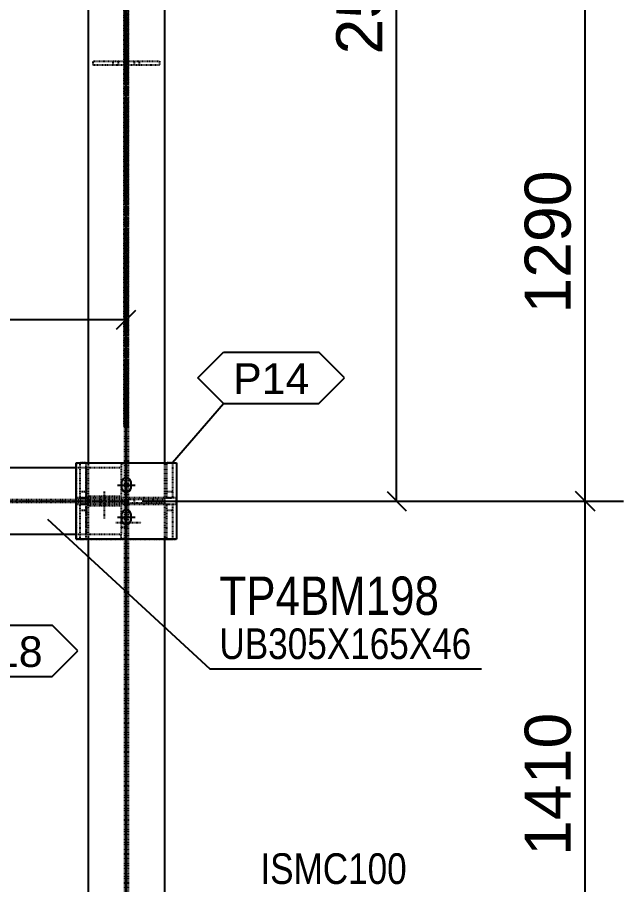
# Model space of a CAD drawing. Header units: millimetres. Extents: x 2102 to 21371, y 12217 to 26594.
# Drawn here: x 19861 to 21371, y 15776 to 17935 of the extents above; entities that cross this region are included whole.
import ezdxf

# ---------------------------------------------------------------- set-up
doc = ezdxf.new("R2010")
doc.units = ezdxf.units.MM
for name, pattern in [('CENTER', [12.7, 7.9375, -1.5875, 1.5875, -1.5875]), ('DXK_LINE_DOT2', [3.9198, 1.9599, -1.9599]), ('DXK_LINE_DOT5', [7.8785, 2.979, -0.9799, 0.9799, -0.9799, 0.9799, -0.9799])]:
    doc.linetypes.add(name, pattern=pattern)
for name, color, linetype in [('1', 7, 'Continuous'), ('2', 7, 'Continuous'), ('4', 7, 'Continuous'), ('6', 7, 'Continuous'), ('7', 7, 'Continuous'), ('8', 7, 'Continuous')]:
    doc.layers.add(name, color=color, linetype=linetype)
doc.styles.add('Arial', font='arial.ttf', dxfattribs={"height": 0.2})
doc.styles.add('Arial Narrow', font='ARIALN.TTF', dxfattribs={"height": 0.2})

# ---------------------------------------------------------------- blocks, each defined once
blk = doc.blocks.new('GridLine-116860372-154899 - 114867')
at = {"layer": '2', "color": 7, "linetype": 'DXK_LINE_DOT5'}
blk.add_line((23950.6, 10927.9), (23950.6, 14695.8), dxfattribs=at)
blk = doc.blocks.new('GridLine-116860372-116904 - 114867')
at = {"layer": '2', "color": 7, "linetype": 'DXK_LINE_DOT5'}
blk.add_line((23950.6, 12454.5), (23950.6, 27661.7), dxfattribs=at)
blk = doc.blocks.new('Part-116860372-114997 - 114867')
at = {"layer": '4', "linetype": 'Continuous'}
for points in [[(20200.6, 15578.3, -1), (20200.6, 15588.3, -1)], [(23950.6, 15578.3, -1), (23950.6, 15588.3, -1)]]:
    blk.add_hatch(color=4, dxfattribs=at).paths.add_polyline_path(points)
at = {"layer": '1', "color": 6, "linetype": 'DXK_LINE_DOT2'}
for p, q in [((20216.8, 15686.9), (20216.8, 15479.8)), ((20356.8, 15686.9), (20216.8, 15686.9)), ((20860.5, 15686.9), (20548, 15686.9)), ((22735.5, 15686.9), (22423, 15686.9)), ((23934.7, 15686.9), (23794.3, 15686.9)), ((23825.6, 15686.9), (23825.6, 15479.8)), ((23934.7, 15686.9), (23934.7, 15479.8)), ((20356.8, 15587.5), (20216.8, 15587.5)), ((20356.8, 15579.1), (20216.8, 15579.1)), ((23934.7, 15587.5), (20363.1, 15587.5)), ((23934.7, 15579.1), (20363.1, 15579.1)), ((20216.8, 15479.8), (20356.8, 15479.8)), ((20860.5, 15479.8), (20548, 15479.8)), ((22735.5, 15479.8), (22423, 15479.8)), ((23934.7, 15479.8), (23794.3, 15479.8))]:
    blk.add_line(p, q, dxfattribs=at)
at = {"layer": '2', "color": 2, "linetype": 'Continuous'}
for p, q in [((20548, 15686.9), (20356.8, 15686.9)), ((20363.1, 15686.9), (20363.1, 15479.8)), ((22423, 15686.9), (20860.5, 15686.9)), ((23794.3, 15686.9), (22735.5, 15686.9)), ((20363.1, 15587.5), (20356.8, 15587.5)), ((20363.1, 15579.1), (20356.8, 15579.1)), ((20363.1, 15479.8), (20356.8, 15479.8)), ((20548, 15479.8), (20363.1, 15479.8)), ((22423, 15479.8), (20860.5, 15479.8)), ((23794.3, 15479.8), (22735.5, 15479.8))]:
    blk.add_line(p, q, dxfattribs=at)
at = {"layer": '4', "color": 4, "linetype": 'CENTER'}
blk.add_line((20200.6, 15583.3), (23950.6, 15583.3), dxfattribs=at)
at = {"layer": '4', "color": 4, "linetype": 'Continuous'}
for centre in [(20200.6, 15583.3), (23950.6, 15583.3)]:
    blk.add_circle(centre, 5, dxfattribs=at)
blk = doc.blocks.new('Part-116860372-115005 - 114867')
at = {"layer": '1', "color": 6, "linetype": 'DXK_LINE_DOT2'}
for p, q in [((23944.7, 20971.6), (23944.7, 12953.3)), ((23956.4, 20971.6), (23956.4, 12953.3)), ((23831.8, 15702.1), (23831.8, 15464.6)), ((24069.3, 15702.1), (24069.3, 15464.6))]:
    blk.add_line(p, q, dxfattribs=at)
at = {"layer": '2', "color": 2, "linetype": 'Continuous'}
for p, q in [((23831.8, 18689.6), (23831.8, 15702.1)), ((24069.3, 18689.6), (24069.3, 15702.1)), ((23831.8, 15464.6), (23831.8, 13583.3)), ((24069.3, 15464.6), (24069.3, 12953.3))]:
    blk.add_line(p, q, dxfattribs=at)
at = {"layer": '4', "color": 4, "linetype": 'CENTER'}
blk.add_line((23950.6, 21320.8), (23950.6, 12570.8), dxfattribs=at)
blk = doc.blocks.new('Part-116860372-115418 - 114867')
at = {"layer": '1', "color": 6, "linetype": 'DXK_LINE_DOT2'}
for p, q in [((23832.2, 15569.1), (23832.2, 15579.1)), ((23934.7, 15579.1), (23944.7, 15579.1)), ((23934.7, 15569.1), (23832.2, 15569.1)), ((23934.7, 15466.6), (23934.7, 15479.8)), ((23944.7, 15466.6), (23934.7, 15466.6))]:
    blk.add_line(p, q, dxfattribs=at)
blk = doc.blocks.new('Bolt-116860372-115420 - 114867')
at = {"layer": '1', "color": 1, "linetype": 'DXK_LINE_DOT2'}
for p, q in [((23882.2, 15613.8), (23882.2, 15528.8)), ((23868.4, 15597.5), (23868.4, 15587.5)), ((23868.4, 15587.5), (23868.4, 15579.1)), ((23868.4, 15579.1), (23868.4, 15569.1)), ((23895.9, 15597.5), (23895.9, 15587.5)), ((23895.9, 15587.5), (23895.9, 15579.1)), ((23895.9, 15579.1), (23895.9, 15569.1))]:
    blk.add_line(p, q, dxfattribs=at)
blk = doc.blocks.new('Part-116860372-116657 - 114867')
at = {"layer": '1', "color": 6, "linetype": 'DXK_LINE_DOT2'}
for p, q in [((23805.6, 15702.1), (23805.6, 15593.3)), ((23825.6, 15702.1), (23805.6, 15702.1)), ((23825.6, 15593.3), (23825.6, 15702.1)), ((23825.6, 15612.1), (23805.6, 15612.1)), ((23805.6, 15593.3), (23825.6, 15593.3))]:
    blk.add_line(p, q, dxfattribs=at)
blk = doc.blocks.new('Part-116860372-116655 - 114867')
at = {"layer": '1', "color": 6, "linetype": 'DXK_LINE_DOT2'}
for p, q in [((24106.8, 15593.4), (23794.3, 15593.3)), ((23794.3, 15573.3), (23794.3, 15593.3)), ((24106.8, 15573.4), (23794.3, 15573.3)), ((24106.8, 15573.4), (24106.8, 15593.4))]:
    blk.add_line(p, q, dxfattribs=at)
blk = doc.blocks.new('Part-116860372-115419 - 114867')
at = {"layer": '1', "color": 6, "linetype": 'DXK_LINE_DOT2'}
for p, q in [((23944.7, 15700), (23934.7, 15700)), ((23934.7, 15700), (23934.7, 15686.9)), ((23934.7, 15597.5), (23832.2, 15597.5)), ((23832.2, 15597.5), (23832.2, 15587.5)), ((23934.7, 15587.5), (23944.7, 15587.5))]:
    blk.add_line(p, q, dxfattribs=at)
blk = doc.blocks.new('Bolt-116860372-115421 - 114867')
at = {"layer": '1', "color": 1, "linetype": 'DXK_LINE_DOT2'}
for p, q in [((23934.7, 15530.4), (23944.7, 15530.4)), ((23944.7, 15530.4), (23956.4, 15530.4)), ((23918.4, 15516.6), (23997.2, 15516.6)), ((23934.7, 15502.9), (23944.7, 15502.9)), ((23944.7, 15502.9), (23956.4, 15502.9))]:
    blk.add_line(p, q, dxfattribs=at)
blk = doc.blocks.new('Part-116860372-116656 - 114867')
at = {"layer": '2', "color": 2, "linetype": 'Continuous'}
for p, q in [((23794.3, 15464.6), (23794.3, 15702.1)), ((23794.3, 15702.1), (24106.8, 15702.1)), ((24106.8, 15702.1), (24106.8, 15464.6)), ((24106.8, 15464.6), (23794.3, 15464.6))]:
    blk.add_line(p, q, dxfattribs=at)
blk = doc.blocks.new('Part-116860372-116660 - 114867')
at = {"layer": '1', "color": 6, "linetype": 'DXK_LINE_DOT2'}
for p, q in [((24075.6, 15702.1), (24075.6, 15593.4)), ((24095.6, 15702.1), (24075.6, 15702.1)), ((24095.6, 15593.4), (24095.6, 15702.1)), ((24095.6, 15612.1), (24075.6, 15612.1)), ((24075.6, 15593.4), (24095.6, 15593.4))]:
    blk.add_line(p, q, dxfattribs=at)
blk = doc.blocks.new('Part-116860372-156481 - 114867')
at = {"layer": '1', "color": 6, "linetype": 'DXK_LINE_DOT2'}
for p, q in [((23847, 16939.7), (23847, 16952.2)), ((23847, 16952.2), (23944.3, 16952.2)), ((23909.5, 16939.7), (23909.5, 16952.2)), ((23925.6, 16952.2), (23925.6, 16939.7)), ((23944.3, 16939.7), (23847, 16939.7))]:
    blk.add_line(p, q, dxfattribs=at)
blk = doc.blocks.new('Part-116860372-116658 - 114867')
at = {"layer": '1', "color": 6, "linetype": 'DXK_LINE_DOT2'}
for p, q in [((23794.3, 15702.1), (23794.3, 15464.6)), ((23794.3, 15702.1), (24106.8, 15702.1)), ((24106.8, 15702.1), (24106.8, 15464.6)), ((23794.3, 15464.6), (24106.8, 15464.6))]:
    blk.add_line(p, q, dxfattribs=at)
blk = doc.blocks.new('Part-116860372-116659 - 114867')
at = {"layer": '1', "color": 6, "linetype": 'DXK_LINE_DOT2'}
for p, q in [((23825.6, 15573.3), (23805.6, 15573.3)), ((23805.6, 15573.3), (23805.6, 15464.6)), ((23825.6, 15464.6), (23825.6, 15573.3)), ((23825.6, 15554.6), (23805.6, 15554.6)), ((23805.6, 15464.6), (23825.6, 15464.6))]:
    blk.add_line(p, q, dxfattribs=at)
blk = doc.blocks.new('Part-116860372-116661 - 114867')
at = {"layer": '1', "color": 6, "linetype": 'DXK_LINE_DOT2'}
for p, q in [((24095.6, 15573.3), (24075.6, 15573.3)), ((24075.6, 15573.3), (24075.6, 15464.6)), ((24095.6, 15464.6), (24095.6, 15573.3)), ((24095.6, 15554.6), (24075.6, 15554.6)), ((24075.6, 15464.6), (24095.6, 15464.6))]:
    blk.add_line(p, q, dxfattribs=at)
blk = doc.blocks.new('Bolt-116860372-116662 - 114867')
at = {"layer": '2', "color": 1, "linetype": 'Continuous'}
for p, q in [((23940.8, 15651.8), (23945.3, 15654.8)), ((23945.3, 15654.8), (23950.5, 15655.9)), ((23950.5, 15605.9), (23950.5, 15660.9)), ((23950.5, 15655.9), (23950.5, 15655.9)), ((23950.5, 15655.9), (23955.8, 15654.8)), ((23955.8, 15654.8), (23960.3, 15651.8)), ((23923, 15633.4), (23978, 15633.4)), ((23936.8, 15642.1), (23937.8, 15647.4)), ((23936.8, 15624.6), (23936.8, 15642.1)), ((23937.8, 15647.4), (23940.8, 15651.8)), ((23960.3, 15651.8), (23963.2, 15647.4)), ((23963.2, 15647.4), (23964.3, 15642.1)), ((23964.3, 15642.1), (23964.3, 15624.6)), ((23937.8, 15619.4), (23936.8, 15624.6)), ((23940.8, 15614.9), (23937.8, 15619.4)), ((23945.3, 15611.9), (23940.8, 15614.9)), ((23950.5, 15610.9), (23945.3, 15611.9)), ((23955.8, 15611.9), (23950.5, 15610.9)), ((23950.5, 15610.9), (23950.5, 15610.9)), ((23960.3, 15614.9), (23955.8, 15611.9)), ((23963.2, 15619.4), (23960.3, 15614.9)), ((23964.3, 15624.6), (23963.2, 15619.4)), ((23936.8, 15542.1), (23937.8, 15547.4)), ((23937.8, 15547.4), (23940.8, 15551.8)), ((23940.8, 15551.8), (23945.3, 15554.8)), ((23945.3, 15554.8), (23950.5, 15555.9)), ((23950.5, 15505.9), (23950.5, 15560.9)), ((23950.5, 15555.9), (23950.5, 15555.9)), ((23950.5, 15555.9), (23955.8, 15554.8)), ((23955.8, 15554.8), (23960.2, 15551.8)), ((23960.2, 15551.8), (23963.2, 15547.4)), ((23963.2, 15547.4), (23964.3, 15542.1)), ((23923, 15533.4), (23978, 15533.4)), ((23936.8, 15524.6), (23936.8, 15542.1)), ((23937.8, 15519.4), (23936.8, 15524.6)), ((23940.8, 15514.9), (23937.8, 15519.4)), ((23963.2, 15519.4), (23960.2, 15514.9)), ((23964.3, 15524.6), (23963.2, 15519.4)), ((23964.3, 15542.1), (23964.3, 15524.6)), ((23945.3, 15511.9), (23940.8, 15514.9)), ((23950.5, 15510.9), (23945.3, 15511.9)), ((23955.8, 15511.9), (23950.5, 15510.9)), ((23950.5, 15510.9), (23950.5, 15510.9)), ((23960.2, 15514.9), (23955.8, 15511.9))]:
    blk.add_line(p, q, dxfattribs=at)
blk = doc.blocks.new('Part-116860372-156480 - 114867')
at = {"layer": '1', "color": 6, "linetype": 'DXK_LINE_DOT2'}
for p, q in [((23956.8, 18075.9), (23944.3, 18075.9)), ((23944.3, 15816), (23944.3, 18075.9)), ((23956.8, 15816), (23956.8, 18075.9)), ((23956.8, 17804.8), (23944.3, 17804.8)), ((23944.3, 16087.3), (23956.8, 16087.3)), ((23956.8, 15816), (23944.3, 15816))]:
    blk.add_line(p, q, dxfattribs=at)
blk = doc.blocks.new('Part-116860372-150363 - 114867')
at = {"layer": '1', "color": 6, "linetype": 'DXK_LINE_DOT2'}
for p, q in [((23956.4, 15589.6), (24069.3, 15589.6)), ((24069.3, 15577.1), (23956.4, 15577.1)), ((23975.2, 15589.6), (23975.2, 15577.1))]:
    blk.add_line(p, q, dxfattribs=at)
blk = doc.blocks.new('Part-116860372-156482 - 114867')
at = {"layer": '1', "color": 6, "linetype": 'DXK_LINE_DOT2'}
for p, q in [((23956.8, 16952.2), (24054.1, 16952.2)), ((23975.6, 16952.2), (23975.6, 16939.7)), ((23991.6, 16939.7), (23991.6, 16952.2)), ((24054.1, 16952.2), (24054.1, 16939.7)), ((24054.1, 16939.7), (23956.8, 16939.7))]:
    blk.add_line(p, q, dxfattribs=at)
blk = doc.blocks.new('StraightDimension-116860372-123081 - 114867')
at = {"layer": '6', "color": 3, "linetype": 'Continuous'}
for p, q in [((25409.5, 15553.3), (25349.5, 15613.3)), ((24000.6, 15583.3), (25499.5, 15583.3)), ((25379.5, 13820.8), (25379.5, 15583.3)), ((25349.5, 13850.8), (25409.5, 13790.8)), ((24000.6, 13820.8), (25499.5, 13820.8))]:
    blk.add_line(p, q, dxfattribs=at)
at = {"color": 0}
blk.add_wipeout([(25364.5, 14954.4), (25154.5, 14954.4), (25154.5, 14449.7), (25364.5, 14449.7)], dxfattribs=at).dxf.layer = '6'
at = {"layer": '6', "color": 7, "style": 'Arial'}
blk.add_text('1410', height=143.26, rotation=90.0002, dxfattribs=at).set_placement((25334.5, 14479.7))
blk = doc.blocks.new('StraightDimension-116860372-123080 - 114867')
at = {"layer": '6', "color": 3, "linetype": 'Continuous'}
for p, q in [((25409.5, 17165.8), (25349.5, 17225.8)), ((24000.6, 17195.8), (25499.5, 17195.8)), ((25379.5, 15583.3), (25379.5, 17195.8)), ((25349.5, 15613.3), (25409.5, 15553.3)), ((24000.6, 15583.3), (25499.5, 15583.3))]:
    blk.add_line(p, q, dxfattribs=at)
at = {"color": 0}
blk.add_wipeout([(25364.5, 16641.9), (25154.5, 16641.9), (25154.5, 16137.2), (25364.5, 16137.2)], dxfattribs=at).dxf.layer = '6'
at = {"layer": '6', "color": 7, "style": 'Arial'}
blk.add_text('1290', height=143.26, rotation=90.0002, dxfattribs=at).set_placement((25334.5, 16167.2))
blk = doc.blocks.new('StraightDimension-116860372-157583 - 114867')
at = {"layer": '6', "color": 3, "linetype": 'Continuous'}
for p, q in [((24792.6, 15583.4), (24792.6, 18808.3)), ((24762.6, 15613.4), (24822.6, 15553.4)), ((24156.8, 15583.4), (24912.6, 15583.4))]:
    blk.add_line(p, q, dxfattribs=at)
at = {"color": 0}
blk.add_wipeout([(24777.6, 17448.2), (24567.6, 17448.2), (24567.6, 16943.5), (24777.6, 16943.5)], dxfattribs=at).dxf.layer = '6'
at = {"layer": '6', "color": 7, "style": 'Arial'}
blk.add_text('2580', height=143.26, rotation=90.0002, dxfattribs=at).set_placement((24747.6, 16973.5))
blk = doc.blocks.new('StraightDimension-116860372-159497 - 114867')
at = {"layer": '6', "color": 3, "linetype": 'Continuous'}
for p, q in [((22579.3, 15752.1), (22579.3, 16268.2)), ((23950.6, 15633.3), (23950.6, 16268.2)), ((22609.3, 16178.2), (22549.3, 16118.2)), ((23920.6, 16118.2), (23980.6, 16178.2)), ((22579.3, 16148.2), (23950.6, 16148.2))]:
    blk.add_line(p, q, dxfattribs=at)
at = {"color": 0}
blk.add_wipeout([(23517.3, 16163.2), (23517.3, 16373.2), (23012.6, 16373.2), (23012.6, 16163.2)], dxfattribs=at).dxf.layer = '6'
at = {"layer": '6', "color": 7, "style": 'Arial'}
blk.add_text('1097', height=143.26, dxfattribs=at).set_placement((23042.6, 16193.2))
blk = doc.blocks.new('Mark-116860372-130890 - 114867')
at = {"layer": '8', "color": 7, "linetype": 'Continuous'}
for p, q in [((23654.1, 13570.5), (24338.2, 14362.1)), ((24338.2, 14362.1), (24854.9, 14362.1))]:
    blk.add_line(p, q, dxfattribs=at)
at = {"color": 0}
blk.add_wipeout([(24824.9, 14392.1), (24824.9, 14492.1), (24368.2, 14492.1), (24368.2, 14392.1)], dxfattribs=at).dxf.layer = '8'
blk.add_wipeout([(24824.9, 14392.1), (24824.9, 14492.1), (24368.2, 14492.1), (24368.2, 14392.1)], dxfattribs=at).dxf.layer = '8'
at = {"layer": '8', "color": 7, "style": 'Arial Narrow'}
blk.add_text('ISMC100', height=95.44, dxfattribs=at).set_placement((24368.2, 14392.1))
blk = doc.blocks.new('Text-116860372-130497 - 114867')
at = {"layer": '7', "color": 6, "linetype": 'Continuous'}
for p, q in [((23170.9, 15319.6), (23422.6, 15197.3)), ((23342.6, 15117.3), (23422.6, 15197.3)), ((23422.6, 15197.3), (23719.7, 15197.3)), ((23799.7, 15117.3), (23719.7, 15197.3)), ((23422.6, 15037.3), (23342.6, 15117.3)), ((23719.7, 15037.3), (23799.7, 15117.3)), ((23422.6, 15037.3), (23719.7, 15037.3))]:
    blk.add_line(p, q, dxfattribs=at)
at = {"color": 0, "linetype": 'Continuous'}
blk.add_wipeout([(23689.7, 15067.3), (23689.7, 15167.3), (23452.6, 15167.3), (23452.6, 15067.3)], dxfattribs=at).dxf.layer = '7'
at = {"layer": '7', "color": 7, "linetype": 'Continuous', "style": 'Arial'}
blk.add_text('P18', height=95.51, dxfattribs=at).set_placement((23452.6, 15067.3))
blk = doc.blocks.new('Mark-116860372-129919 - 114867')
at = {"layer": '8', "color": 7, "linetype": 'Continuous'}
for p, q in [((23704.8, 15527.6), (24210.8, 15062)), ((24210.8, 15062), (25056.5, 15062))]:
    blk.add_line(p, q, dxfattribs=at)
at = {"color": 0}
for points in [[(24925.9, 15229.5), (24925.9, 15354.5), (24240.8, 15354.5), (24240.8, 15229.5)], [(25026.5, 15092), (25026.5, 15192), (24240.8, 15192), (24240.8, 15092)]]:
    blk.add_wipeout(points, dxfattribs=at).dxf.layer = '8'
for points in [[(24925.9, 15229.5), (24925.9, 15354.5), (24240.8, 15354.5), (24240.8, 15229.5)], [(25026.5, 15092), (25026.5, 15192), (24240.8, 15192), (24240.8, 15092)]]:
    blk.add_wipeout(points, dxfattribs=at).dxf.layer = '8'
at = {"layer": '8', "color": 7, "style": 'Arial Narrow'}
for s, height, p in [('TP4BM198', 119.3, (24240.8, 15229.5)), ('UB305X165X46', 95.443, (24240.8, 15092))]:
    blk.add_text(s, height=height, dxfattribs=at).set_placement(p)
blk = doc.blocks.new('Text-116860372-130482 - 114867')
at = {"layer": '7', "color": 6, "linetype": 'Continuous'}
for p, q in [((24173.4, 15967), (24253.4, 16047)), ((24253.4, 16047), (24550.5, 16047)), ((24630.5, 15967), (24550.5, 16047)), ((24253.4, 15887), (24173.4, 15967)), ((24550.5, 15887), (24630.5, 15967)), ((24094.4, 15704.1), (24253.4, 15887)), ((24253.4, 15887), (24550.5, 15887))]:
    blk.add_line(p, q, dxfattribs=at)
at = {"color": 0, "linetype": 'Continuous'}
blk.add_wipeout([(24520.5, 15917), (24520.5, 16017), (24283.4, 16017), (24283.4, 15917)], dxfattribs=at).dxf.layer = '7'
at = {"layer": '7', "color": 7, "linetype": 'Continuous', "style": 'Arial'}
blk.add_text('P14', height=95.51, dxfattribs=at).set_placement((24283.4, 15917))

msp = doc.modelspace()

# ---------------------------------------------------------------- block references
at = {"xscale": 0.8, "yscale": 0.8, "zscale": 0.8}
for name in ['GridLine-116860372-116904 - 114867', 'Part-116860372-115005 - 114867', 'Part-116860372-156480 - 114867', 'Part-116860372-156481 - 114867', 'Part-116860372-156482 - 114867', 'Part-116860372-116656 - 114867', 'Part-116860372-116658 - 114867', 'Part-116860372-116657 - 114867', 'Part-116860372-115419 - 114867', 'Part-116860372-116660 - 114867', 'Part-116860372-114997 - 114867', 'Bolt-116860372-116662 - 114867', 'Part-116860372-116655 - 114867', 'Bolt-116860372-115420 - 114867', 'Part-116860372-150363 - 114867', 'Part-116860372-116659 - 114867', 'Part-116860372-115418 - 114867', 'Part-116860372-116661 - 114867', 'Bolt-116860372-115421 - 114867', 'GridLine-116860372-154899 - 114867']:
    msp.add_blockref(name, (971.5, 4264.2), dxfattribs=at)

# ---------------------------------------------------------------- next in the draw order: block references
for name in ['StraightDimension-116860372-159497 - 114867', 'StraightDimension-116860372-123081 - 114867', 'Text-116860372-130497 - 114867']:
    msp.add_blockref(name, (971.5, 4264.2), dxfattribs=at)

# ---------------------------------------------------------------- next in the draw order: block references
for name in ['StraightDimension-116860372-123080 - 114867', 'Mark-116860372-129919 - 114867', 'Mark-116860372-130890 - 114867']:
    msp.add_blockref(name, (971.5, 4264.2), dxfattribs=at)

# ---------------------------------------------------------------- next in the draw order: block references
msp.add_blockref('StraightDimension-116860372-157583 - 114867', (971.5, 4264.2), dxfattribs=at)

# ---------------------------------------------------------------- next in the draw order: block references
msp.add_blockref('Text-116860372-130482 - 114867', (971.5, 4264.2), dxfattribs=at)

doc.saveas('drawing.dxf')
